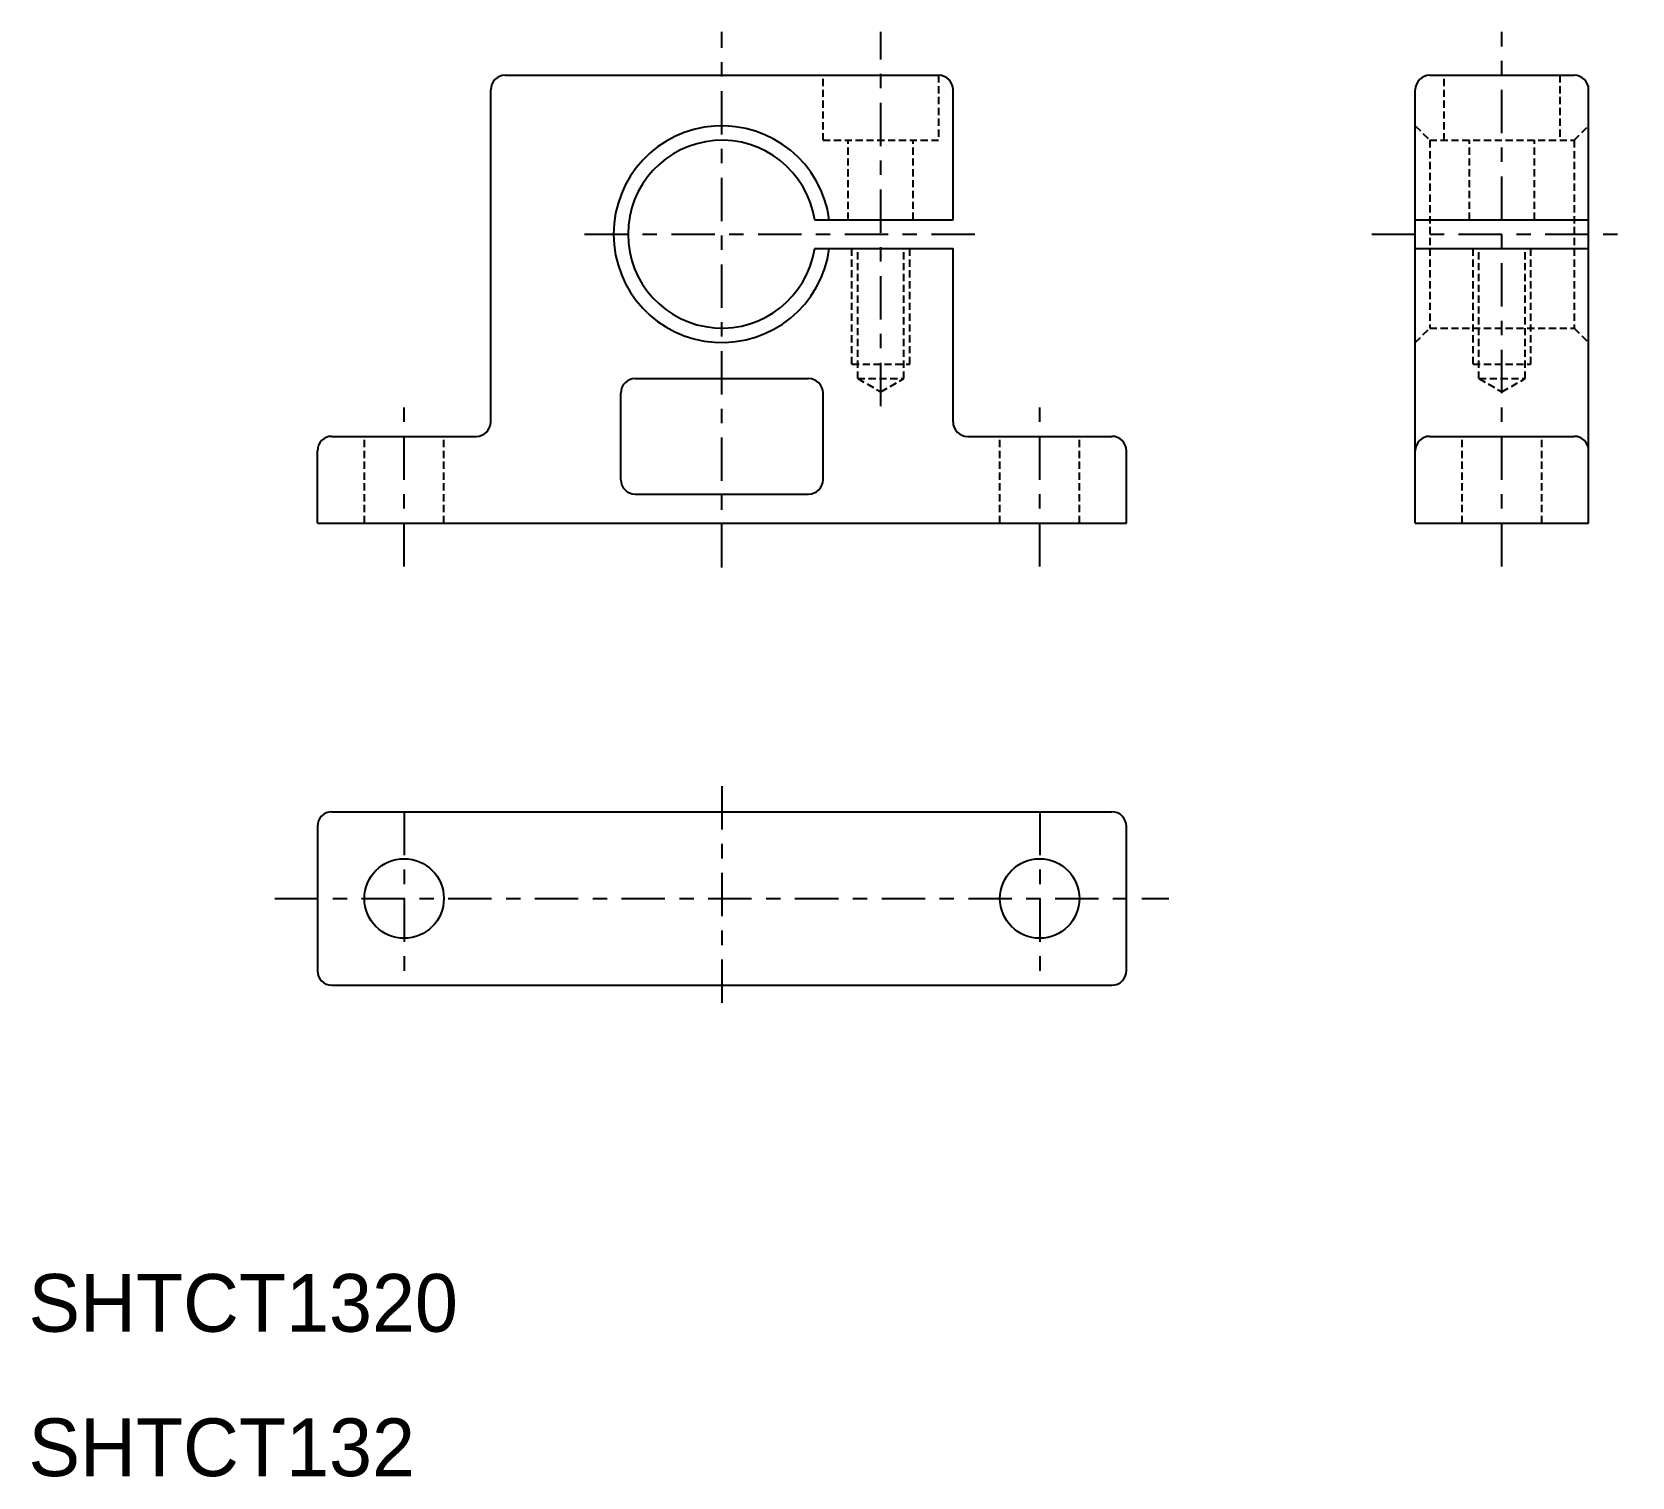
# Model space of a CAD drawing. Extents: x 10 to 121, y 10 to 110.
import ezdxf

# ---------------------------------------------------------------- set-up
doc = ezdxf.new("R2010")
doc.units = 0
doc.linetypes.add('CENTER', pattern=[6, 3, -1, 1, -1])
doc.linetypes.add('DASHED', pattern=[0.75, 0.5, -0.25])
doc.layers.get('0').update_dxf_attribs({"linetype": 'CONTINUOUS'})
doc.layers.add('CENTER', color=1, linetype='CENTER')

msp = doc.modelspace()

# ---------------------------------------------------------------- linework, layer by layer
at = {"color": 7, "linetype": 'CONTINUOUS'}
for p, q in [((43, 107), (73, 107)), ((107, 107), (117, 107)), ((42, 83), (42, 106)), ((74, 97), (74, 106)), ((106, 76), (106, 106)), ((118, 76), (118, 106)), ((64.42, 97), (74, 97)), ((106, 97), (118, 97)), ((64.42, 95), (74, 95)), ((74, 83), (74, 95)), ((106, 95), (118, 95)), ((52, 86), (64, 86)), ((51, 79), (51, 85)), ((65, 79), (65, 85)), ((31, 82), (41, 82)), ((75, 82), (85, 82)), ((107, 82), (117, 82)), ((30, 76), (30, 81)), ((86, 76), (86, 81)), ((52, 78), (64, 78)), ((30, 76), (86, 76)), ((106, 76), (118, 76)), ((31, 56), (85, 56)), ((31, 44), (85, 44))]:
    msp.add_line(p, q, dxfattribs=at)
at = {"color": 3, "linetype": 'DASHED'}
for p, q in [((65, 102.5), (65, 107)), ((73, 107), (73, 102.5)), ((108, 102.5), (108, 107)), ((116, 107), (116, 102.5)), ((106, 103.5), (107, 102.5)), ((117, 102.5), (118, 103.5)), ((65, 102.5), (73, 102.5)), ((66.75, 97), (66.75, 102.5)), ((71.25, 97), (71.25, 102.5)), ((107, 102.5), (117, 102.5)), ((107, 102.5), (107, 89.5)), ((109.75, 97), (109.75, 102.5)), ((114.25, 97), (114.25, 102.5)), ((117, 102.5), (117, 89.5)), ((67, 87), (67, 95)), ((67.4, 86), (67.4, 95)), ((70.6, 86), (70.6, 95)), ((71, 87), (71, 95)), ((110, 87), (110, 95)), ((110.4, 86), (110.4, 95)), ((113.6, 86), (113.6, 95)), ((114, 87), (114, 95)), ((106, 88.5), (107, 89.5)), ((107, 89.5), (117, 89.5)), ((117, 89.5), (118, 88.5)), ((67, 87), (71, 87)), ((110, 87), (114, 87)), ((67.4, 86), (69, 85.08)), ((67.4, 86), (70.6, 86)), ((69, 85.08), (70.6, 86)), ((110.4, 86), (112, 85.08)), ((110.4, 86), (113.6, 86)), ((112, 85.08), (113.6, 86)), ((33.25, 76), (33.25, 82)), ((38.75, 76), (38.75, 82)), ((77.25, 76), (77.25, 82)), ((82.75, 76), (82.75, 82)), ((109.25, 76), (109.25, 82)), ((114.75, 76), (114.75, 82))]:
    msp.add_line(p, q, dxfattribs=at)
for p, q in [((30, 55), (30, 45)), ((86, 45), (86, 55))]:
    msp.add_line(p, q)
for centre in [(36, 50), (80, 50)]:
    msp.add_circle(centre, 2.75)
at = {"color": 7, "linetype": 'CONTINUOUS'}
for centre, radius, start, end in [((43, 106), 1, 90, 180), ((73, 106), 1, 0, 90), ((107, 106), 1, 90, 180), ((117, 106), 1, 0, 90), ((58, 96), 7.5, 7.6623, 352.3377), ((58, 96), 6.5, 8.8499, 351.1501), ((52, 85), 1, 90, 180), ((64, 85), 1, 0, 90), ((31, 81), 1, 90, 180), ((41, 83), 1, 270, 0), ((75, 83), 1, 180, 270), ((85, 81), 1, 0, 90), ((107, 81), 1, 90, 180), ((117, 81), 1, 0, 90), ((52, 79), 1, 180, 270), ((64, 79), 1, 270, 0)]:
    msp.add_arc(centre, radius, start, end, dxfattribs=at)
for centre, start, end in [((31, 55), 90, 180), ((85, 55), 0, 90), ((31, 45), 180, 270), ((85, 45), 270, 0)]:
    msp.add_arc(centre, 1, start, end)
at = {"layer": 'CENTER', "linetype": 'CENTER'}
for p, q in [((58, 72.91), (58, 110)), ((69, 84.1), (69, 110)), ((112, 73), (112, 110)), ((48.5, 96), (76, 96)), ((103, 96), (121, 96)), ((36, 73), (36, 85)), ((80, 73), (80, 85)), ((58, 57.78), (58, 42.22)), ((36, 56), (36, 44)), ((80, 56), (80, 44)), ((27.06, 50), (88.94, 50))]:
    msp.add_line(p, q, dxfattribs=at)

# ---------------------------------------------------------------- texts
for s, p in [('SHTCT1320', (10, 20)), ('SHTCT132', (10, 10))]:
    msp.add_text(s, height=4).set_placement(p)

doc.saveas('drawing.dxf')
